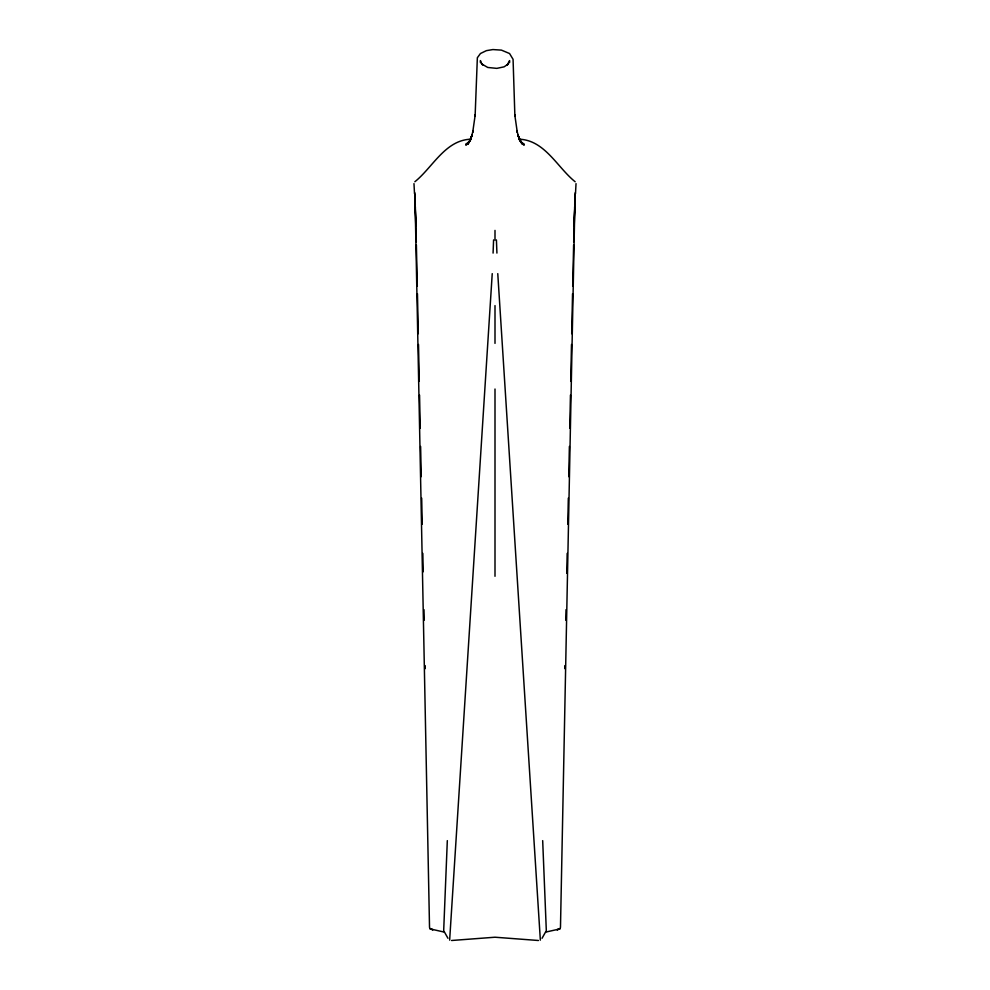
<?xml version="1.0" encoding="UTF-8"?>
<svg xmlns="http://www.w3.org/2000/svg" width="990" height="990" viewBox="0 0 990 990"><rect width="100%" height="100%" fill="white"/><g stroke="black" fill="none" stroke-linecap="round" stroke-linejoin="round"><path stroke-width="1.49" d="M495 576.291L495 389.021M495 305.601L495 343.382M495 240.199L495 230.398M509.565 62.717L509.603 60.6L507.078 65.179L508.142 64.115M564.783 668.634L564.845 665.614M565.785 620.26L566.008 609.679M566.763 573.334L567.171 553.385M567.777 524.217L568.322 498.118M568.755 476.673L569.386 446.44M569.757 428.311L570.45 395.047M570.735 381.397L571.49 344.483M571.713 333.717L572.542 293.733M576.019 183.633L575.487 193.731M572.715 286.122L573.618 244.889M573.693 241.808L574.856 204.559L560.476 927.37L559.783 928.929L545.812 932.073M493.082 253.094L493.577 239.914M574.856 204.559L573.792 226.042M574.646 208.209L575.19 194.436M574.707 204.534L575.19 192.79M447.319 840.634L443.681 930.662L447.963 938.285M492.228 273.648L449.646 940.141M542.037 938.285L546.319 930.662L542.681 840.634M469.037 142.609L472.082 135.222L469.953 140.37M472.082 135.222L471.252 137.251L473.146 130.593L472.713 132.301L475.237 114.692L475.113 116.102L477.353 57.742L480.447 53.522L486.387 50.651L492.896 49.562L501.423 50.119L509.553 53.522L513.067 59.313L514.887 116.102L514.763 114.692L517.287 132.301L516.854 130.593L518.748 137.251L517.918 135.222L522.324 144.441M471.327 137.919L467.676 144.441L470.572 139.763M414.86 181.752C432.729 167.421 445.215 140.011 470.894 139.206M470.609 139.677L465.783 145.134L469.111 142.139L465.956 144.033L468.27 143.29M540.354 940.141L497.772 273.648M508.303 63.954L504.096 66.837L496.819 68.372L487.773 67.469L481.697 63.954L482.774 65.043M559.783 928.929L556.974 929.783L559.486 929.028M451.551 940.5L495 937.221L538.449 940.5M519.119 139.206C544.809 140.097 557.271 167.421 575.14 181.752M444.188 932.073L430.229 928.929L429.524 927.37L415.144 204.559L416.208 226.042M430.514 929.028L433.026 929.783L430.229 928.929M521.73 143.29L524.044 144.033L520.889 142.139L524.217 145.134L519.391 139.677M481.858 64.115L480.397 60.6L480.435 62.717M519.428 139.763L520.827 141.756L518.673 137.919M517.918 135.222L520.963 142.609M414.513 193.731L413.981 183.633M414.81 192.79L415.293 204.534M414.81 194.436L415.354 208.209M496.423 239.914L496.918 253.081M415.144 204.559L416.307 241.808M416.382 244.889L417.285 286.122M417.458 293.733L418.287 333.704M418.51 344.483L419.265 381.397M419.55 395.047L420.243 428.311M420.614 446.44L421.245 476.673M421.69 498.118L422.223 524.217M422.829 553.385L423.213 571.799M423.992 609.679L424.215 620.26M425.156 665.614L425.217 668.634"/></g></svg>
